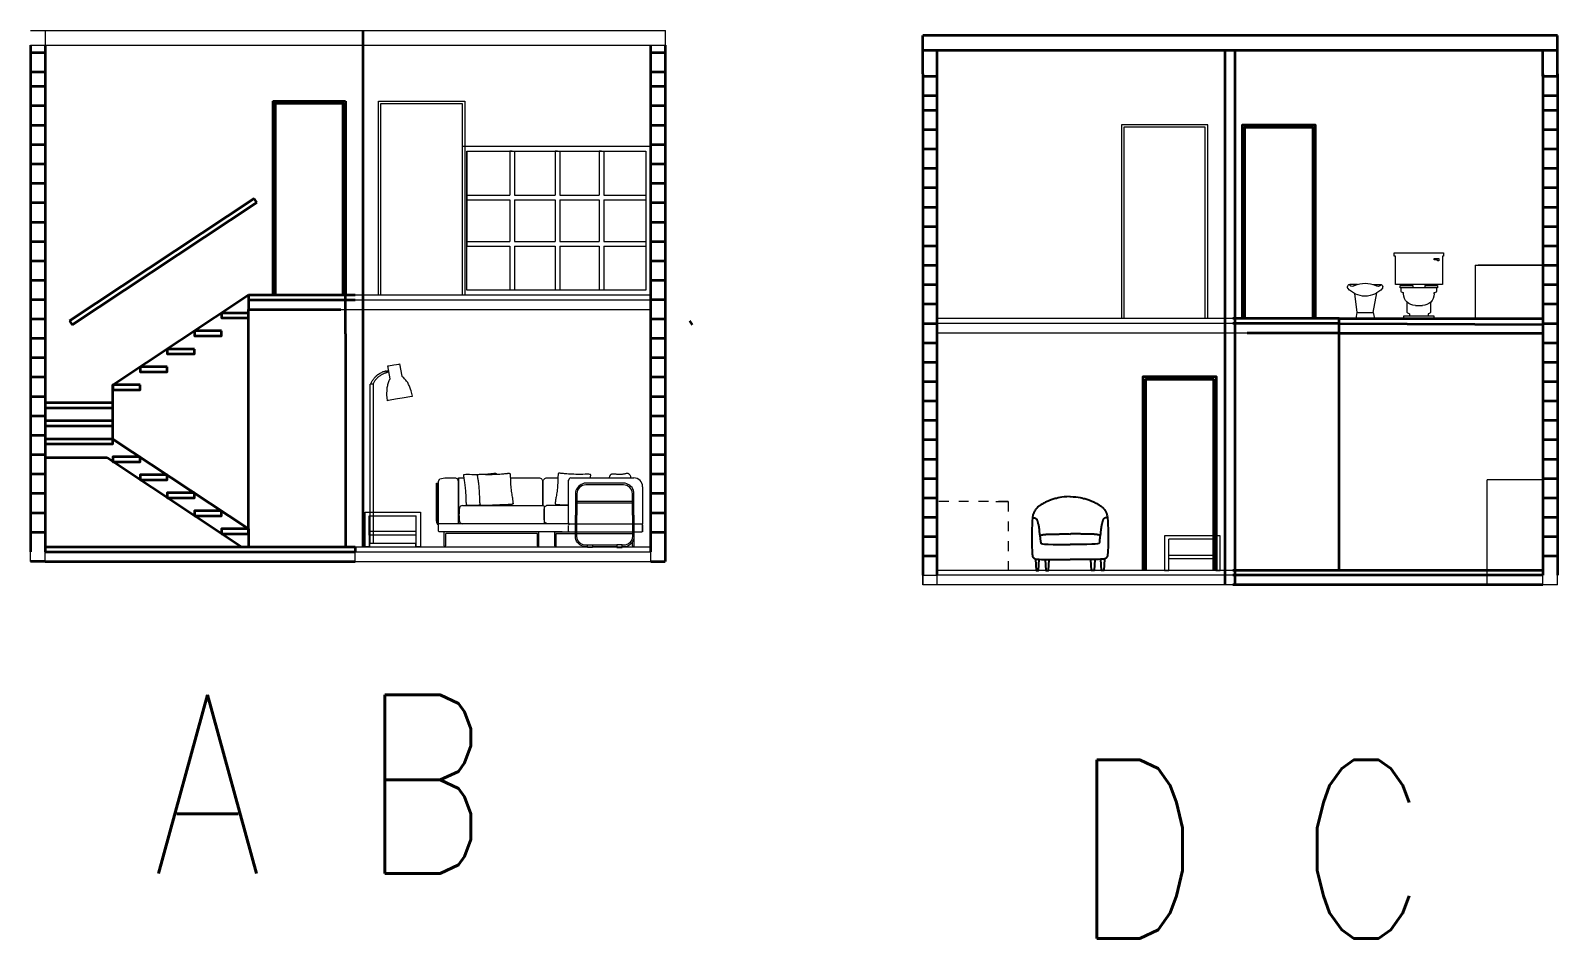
# Model space of a CAD drawing. Header units: inches. Extents: x 50.5 to 85.9, y 49.8 to 74.1.
# Drawn here: x 50.54 to 65.93, y 49.82 to 58.97 of the extents above; entities that cross this region are included whole.
import ezdxf

# ---------------------------------------------------------------- set-up
doc = ezdxf.new("R2010")
doc.units = ezdxf.units.IN
doc.header["$MEASUREMENT"] = 0
doc.linetypes.add('HIDDEN', pattern=[0.375, 0.25, -0.125])
doc.linetypes.add('TRATTEGGIATA', pattern=[19.05, 12.7, -6.35])
for name, color, linetype, lineweight in [('A-DETL-MBND', 3, 'Continuous', 18), ('A-ELEV-MBE1', 7, 'Continuous', 35), ('A-FURNITURE', 7, 'Continuous', 20), ('A-SECT-MCUT', 7, 'Continuous', 35), ('A-WALL-FULL', 7, 'Continuous', 35), ('A-WALL-FULL-INTR', 7, 'Continuous', 35), ('SEZIONI_medie_small_section', 2, 'Continuous', 25)]:
    doc.layers.add(name, color=color, linetype=linetype, lineweight=lineweight)
doc.styles.add('ARCH', font='txt')
doc.styles.add('E-ROMANS', font='romans.shx', dxfattribs={"width": 0.8})

# ---------------------------------------------------------------- blocks, each defined once
blk = doc.blocks.new('A$C503C4126')
at = {"color": 7}
for p, q in [((46.7, 144.7), (124.8, 144.7)), ((135.8, 133.7), (135.8, 88.5)), ((123.2, 115.4), (54.4, 115.4)), ((123.2, 113.5), (54.4, 113.5)), ((-110.2, 60.4), (-110.2, 77.9)), ((-108.3, 60.4), (-108.3, 76)), ((5.4, 76), (-108.3, 76)), ((5.4, 60.4), (5.4, 76)), ((7.3, 60.4), (7.3, 77.8)), ((24.6, 87.7), (7.8, 87.7)), ((26.8, 77.9), (52.5, 77.9)), ((26.8, 60.4), (26.8, 77.9)), ((28.7, 76), (52.5, 76)), ((28.7, 60.4), (28.7, 76)), ((54.4, 77.9), (123.2, 77.9)), ((54.4, 76), (123.2, 76)), ((134.8, 87.5), (125.1, 87.5)), ((125.1, 77.9), (134.8, 77.9)), ((135.8, 86.5), (135.8, 77.9)), ((135.8, 78.9), (135.8, 86.5))]:
    blk.add_line(p, q, dxfattribs=at)
for points in [[(-119.6, 91.1), (-119.6, 138), (-118.4, 138), (-118.4, 91.1)], [(-117.1, 140.8), (-115.7, 143.4), (-109.3, 144.7), (-96.2, 144.7), (-93.6, 143.5), (-92.4, 138.2)], [(-109.3, 144.7), (-96.2, 144.7)], [(-92.4, 87.7), (-92.4, 144.7), (-85.4, 144.7)], [(-92.4, 144.7), (-92.4, 109.3)], [(-85.7, 149), (-84.8, 149.1), (-83.2, 149.2), (-81.2, 149.2), (-78.7, 149.2), (-76, 149.1), (-73.1, 149.1), (-70.2, 149.1), (-67.4, 149.1), (-64.8, 149.2), (-62.4, 149.3), (-60.1, 149.4), (-58.1, 149.5), (-56.2, 149.6), (-54.6, 149.8), (-53.2, 149.9), (-51.9, 150), (-50.8, 150.1), (-49.9, 150.2), (-49.2, 150.3), (-48.5, 150.3), (-48, 150.4), (-47.6, 150.4), (-47.3, 150.4), (-47, 150.4), (-46.7, 150.4), (-46.5, 150.4), (-46.3, 150.4), (-46.1, 150.3), (-45.9, 150.3), (-45.8, 150.2), (-45.7, 150.1), (-45.6, 150), (-45.5, 149.8), (-45.4, 149.6), (-45.4, 149.4), (-45.3, 149.3)], [(-65, 110.9), (-65.8, 110.9), (-67.2, 110.8), (-68.6, 110.7), (-70, 110.7), (-71.3, 110.6), (-72.6, 110.5), (-73.8, 110.5), (-75, 110.5), (-76.1, 110.4), (-77.1, 110.4), (-78, 110.4), (-78.8, 110.4), (-79.5, 110.4), (-80.1, 110.4), (-80.6, 110.5), (-81, 110.5), (-81.3, 110.6), (-81.6, 110.7), (-81.8, 110.8), (-81.9, 110.9), (-82.1, 111), (-82.2, 111.2), (-82.3, 111.4), (-82.4, 111.5), (-82.5, 111.7), (-82.5, 111.9), (-82.6, 112.1), (-82.6, 112.3), (-82.7, 112.5), (-82.7, 112.7), (-82.7, 113), (-82.7, 113.3), (-82.7, 113.8), (-82.8, 114.4), (-82.8, 115.2), (-82.8, 116.2), (-82.9, 117.4), (-82.9, 118.8), (-83, 120.4), (-83, 122.1), (-83.1, 123.8), (-83.2, 125.7), (-83.4, 127.6), (-83.5, 129.4), (-83.7, 131.3), (-83.8, 133.1), (-84, 134.8), (-84.2, 136.5), (-84.4, 138.1), (-84.6, 139.6), (-84.8, 140.9), (-85, 142.2), (-85.2, 143.3), (-85.3, 144.3), (-85.5, 145.1), (-85.6, 146), (-85.7, 146.7), (-85.7, 147.5), (-85.7, 148.2), (-85.7, 149)], [(-68.7, 149), (-67.8, 149.1), (-66.3, 149.2), (-64.2, 149.2), (-61.8, 149.2), (-59, 149.1), (-56.2, 149.1), (-53.3, 149.1), (-50.5, 149.1), (-47.8, 149.2), (-45.4, 149.3), (-43.2, 149.4), (-41.1, 149.5), (-39.3, 149.6), (-37.6, 149.8), (-36.2, 149.9), (-34.9, 150), (-33.8, 150.1), (-32.9, 150.2), (-32.2, 150.3), (-31.6, 150.3), (-31.1, 150.4), (-30.6, 150.4), (-30.3, 150.4), (-30, 150.4), (-29.7, 150.4), (-29.5, 150.4), (-29.3, 150.4), (-29.1, 150.3), (-29, 150.3), (-28.8, 150.2), (-28.7, 150.1), (-28.6, 150), (-28.5, 149.8), (-28.4, 149.6), (-28.4, 149.4), (-28.3, 149), (-28.3, 148.5), (-28.2, 147.8), (-28.2, 147), (-28.2, 146), (-28.1, 144.7), (-28.1, 143.3), (-28, 141.6), (-28, 139.9), (-27.9, 138), (-27.8, 136.1), (-27.6, 134.1), (-27.5, 132.1), (-27.2, 130.2), (-27, 128.2), (-26.7, 126.4), (-26.4, 124.6), (-26.1, 122.9), (-25.9, 121.4), (-25.6, 120), (-25.4, 118.8), (-25.3, 117.7), (-25.1, 116.8), (-25, 116.1), (-25, 115.4), (-24.9, 114.9), (-24.9, 114.5), (-24.9, 114.1), (-24.9, 113.8), (-24.8, 113.5), (-24.8, 113.3), (-24.8, 113.1), (-24.8, 112.9), (-24.8, 112.7), (-24.9, 112.5), (-25, 112.4), (-25.2, 112.2), (-25.4, 112.1), (-25.7, 112), (-26, 111.9), (-26.5, 111.9), (-27.1, 111.8), (-27.8, 111.7), (-28.6, 111.7), (-29.6, 111.6), (-30.7, 111.6), (-32, 111.5), (-33.4, 111.5), (-34.9, 111.4), (-36.4, 111.4), (-38, 111.3), (-39.6, 111.3), (-41.2, 111.2), (-42.8, 111.1), (-44.3, 111.1), (-45.8, 111), (-47.3, 110.9), (-48.8, 110.9), (-50.2, 110.8), (-51.6, 110.7), (-53, 110.7), (-54.3, 110.6), (-55.6, 110.5), (-56.9, 110.5), (-58.1, 110.5), (-59.2, 110.4), (-60.2, 110.4), (-61.1, 110.4), (-61.9, 110.4), (-62.6, 110.4), (-63.1, 110.4), (-63.6, 110.5), (-64, 110.5), (-64.3, 110.6), (-64.6, 110.7), (-64.8, 110.8), (-65, 110.9), (-65.1, 111), (-65.2, 111.2), (-65.3, 111.4), (-65.4, 111.5), (-65.5, 111.7), (-65.6, 111.9), (-65.6, 112.1), (-65.7, 112.3), (-65.7, 112.5), (-65.7, 112.7), (-65.7, 113), (-65.7, 113.3), (-65.8, 113.8), (-65.8, 114.4), (-65.8, 115.2), (-65.8, 116.2), (-65.9, 117.4), (-65.9, 118.8), (-66, 120.4), (-66.1, 122.1), (-66.2, 123.8), (-66.3, 125.7), (-66.4, 127.6), (-66.5, 129.4), (-66.7, 131.3), (-66.9, 133.1), (-67, 134.8), (-67.2, 136.5), (-67.4, 138.1), (-67.6, 139.6), (-67.8, 140.9), (-68, 142.2), (-68.2, 143.3), (-68.4, 144.3), (-68.5, 145.1), (-68.6, 146), (-68.7, 146.7), (-68.7, 147.5), (-68.8, 148.2), (-68.7, 149)], [(71.4, 149), (70.5, 149.1), (69, 149.2), (66.9, 149.2), (64.5, 149.2), (61.8, 149.1), (58.9, 149.1), (56, 149.1), (53.2, 149.1), (50.5, 149.2), (48.1, 149.3), (45.9, 149.4), (43.8, 149.5), (42, 149.6), (40.4, 149.8), (38.9, 149.9), (37.6, 150), (36.6, 150.1), (35.7, 150.2), (34.9, 150.3), (34.3, 150.3), (33.8, 150.4), (33.4, 150.4), (33, 150.4), (32.7, 150.4), (32.5, 150.4), (32.2, 150.4), (32, 150.4), (31.8, 150.3), (31.7, 150.3), (31.5, 150.2), (31.4, 150.1), (31.3, 150), (31.2, 149.8), (31.2, 149.6), (31.1, 149.4), (31.1, 149), (31, 148.5), (31, 147.8), (30.9, 147), (30.9, 146), (30.9, 144.7), (30.8, 143.3), (30.8, 141.6), (30.7, 139.9), (30.6, 138), (30.5, 136.1), (30.4, 134.1), (30.2, 132.1), (30, 130.2), (29.7, 128.2), (29.4, 126.4), (29.1, 124.6), (28.9, 122.9), (28.6, 121.4), (28.4, 120), (28.1, 118.8), (28, 117.7), (27.9, 116.8), (27.8, 116.1), (27.7, 115.4), (27.7, 114.9), (27.6, 114.5), (27.6, 114.1), (27.6, 113.8), (27.6, 113.5), (27.5, 113.3), (27.5, 113.1), (27.5, 112.9), (27.6, 112.7), (27.6, 112.5), (27.7, 112.4), (27.9, 112.2), (28.1, 112.1), (28.4, 112), (28.8, 111.9), (29.2, 111.9), (29.8, 111.8), (30.5, 111.7), (31.3, 111.7), (32.3, 111.6), (33.4, 111.6), (34.7, 111.5), (36.1, 111.5), (37.6, 111.4), (39.1, 111.4), (40.7, 111.3), (42.3, 111.3), (43.7, 111.2)], [(43.7, 141.7), (43.7, 89.1)], [(71.2, 144.7), (71.2, 145.1), (71.3, 146), (71.4, 146.7), (71.5, 147.5), (71.5, 148.2), (71.4, 149)], [(94.5, 144.4), (94.7, 145.5), (95, 146.4), (95.2, 147.1), (95.5, 147.8), (95.8, 148.2), (96.1, 148.6), (96.4, 148.9), (96.7, 149.2), (97, 149.4), (97.2, 149.5), (97.5, 149.7), (97.9, 149.8), (98.3, 149.8), (98.7, 149.8), (99.3, 149.8), (99.9, 149.8), (100.7, 149.7), (101.6, 149.7), (102.6, 149.6), (103.6, 149.5), (104.7, 149.4), (105.8, 149.4), (106.9, 149.3), (107.9, 149.3), (109, 149.4), (110, 149.4), (110.9, 149.5), (111.8, 149.7), (112.6, 149.8), (113.4, 149.9), (114, 150.1), (114.7, 150.2), (115.2, 150.3), (115.7, 150.4), (116.1, 150.5), (116.5, 150.5), (116.9, 150.5), (117.3, 150.4), (117.7, 150.3), (118.2, 150.1), (118.6, 149.8), (119.1, 149.5), (119.6, 149.1), (120.1, 148.5), (120.5, 147.8), (120.8, 146.8), (121, 145.8), (121.1, 144.7)], [(43.7, 85.9), (43.7, 77.9)], [(52.5, 87.5), (45.4, 87.5)], [(123.2, 87.5), (54.4, 87.5)], [(103.9, 61.2), (73.7, 61.2)], [(103.9, 59.3), (73.7, 59.3)], [(123.2, 60.4), (123.2, 65.4)], [(125, 72.9), (125.1, 72.9), (125.1, 60.4)]]:
    blk.add_lwpolyline(points, dxfattribs=at)
for points in [[(36, 77.9), (-116.1, 77.9, -0.414214), (-117.1, 78.9), (-117.1, 140.8)], [(-28.1, 144.7), (7.2, 144.7, -0.414214), (12.2, 139.7), (12.2, 110.5)], [(12.2, 110.5), (12.2, 139.7, -0.414214), (17.2, 144.7), (30.9, 144.7)], [(125.1, 98.7), (125.1, 127, 0.318112), (114.1, 138), (63.5, 138, 0.280995), (52.5, 127), (52.5, 98.7)], [(123.2, 98.7), (123.2, 125.1, 0.414214), (112.2, 136.1), (65.4, 136.1, 0.414214), (54.4, 125.1), (54.4, 98.7)], [(-87.5, 110.5), (11.9, 110.5, -0.414214), (13.9, 108.5), (13.9, 89.7, -0.414214), (11.9, 87.7), (-117.1, 87.7)], [(44.7, 87.7), (18.9, 87.7, -0.414214), (13.9, 92.7), (13.9, 106.1, -0.414214), (18.9, 111.1), (43.7, 111.1)], [(67.3, 59.3), (63.5, 59.3, -0.280995), (52.5, 70.3), (52.5, 98.7)], [(67.3, 61.2), (65.4, 61.2, -0.414214), (54.4, 72.2), (54.4, 98.7)], [(123.2, 98.7), (123.2, 72.2, -0.414214), (112.2, 61.2), (110.4, 61.2)], [(125.1, 98.7), (125.1, 70.3, -0.318112), (114.1, 59.3), (110.4, 59.3)], [(135.8, 88.5), (135.8, 88.5, -0.414214), (134.8, 87.5)]]:
    blk.add_lwpolyline(points, format="xyb", dxfattribs=at)
for points in [[(67.3, 61.8), (73.7, 61.8), (73.7, 58.6), (67.3, 58.6)], [(110.4, 61.8), (103.9, 61.8), (103.9, 58.6), (110.4, 58.6)]]:
    blk.add_lwpolyline(points, close=True, dxfattribs=at)
for centre, radius, start, end in [((47.8, 140.6), 4.2, 104.7277, 165.2791), ((124.8, 133.7), 11, 0, 90), ((-33.7, 98.9), 58.1, 171.4656, 188.2136), ((-86.8, 105.9), 4.69, 98.5525, 159.1503), ((-115.2, 90.6), 4.43, 173.5523, 243.6682), ((-115.2, 90.7), 3.28, 171.681, 232.6068), ((-86.7, 92.5), 4.87, 202.462, 260.8468), ((45.6, 89.3), 1.84, 186.9522, 266.1496), ((45.5, 85.8), 1.73, 91.0011, 175.8972), ((45.9, 80.1), 2.35, 202.3068, 250.6227), ((134.8, 86.5), 1, 0, 90), ((134.8, 78.9), 1, 270, 360), ((-109.3, 60.6), 0.962, 188.5141, 351.4859), ((6.3, 60.6), 0.962, 188.5141, 351.4859), ((27.8, 60.6), 0.962, 188.5141, 351.4859), ((124.2, 60.6), 0.962, 188.5141, 351.4859)]:
    blk.add_arc(centre, radius, start, end, dxfattribs=at)
blk = doc.blocks.new('15FBDT01')
for p, q in [((-7.5, 13.184527), (-7.5, 13.5)), ((-3.245911, 14.5), (-6.5, 14.5)), ((3.245911, 14.5), (6.5, 14.5)), ((7.5, 13.184527), (7.5, 13.5)), ((-3.5, 2.5), (-5.025248, 10.888865)), ((4.512839, 10.602714), (3.5, 2.5)), ((-3.5, 2.5), (-4, 0)), ((-3.5, 2.5), (-3.5, 2.5)), ((3.5, 2.5), (-3.5, 2.5)), ((3.5, 2.5), (4, 0))]:
    blk.add_line(p, q)
for centre, radius, start, end in [((-6.5, 13.5), 1, 90, 180), ((-7, 13.184527), 0.5, 180, 221.075349), ((-5.5, 15.388684), 1.711269, 234.242095, 305.757905), ((0, 4.214059), 10.785941, 65.133048, 114.866952), ((5.5, 15.388684), 1.711269, 234.242095, 305.757905), ((6.5, 13.5), 1, 0, 90), ((7, 13.184527), 0.5, 318.924651, 0), ((0, 19.285714), 9.785714, 221.075349, 318.924651)]:
    blk.add_arc(centre, radius, start, end)
at = {"style": 'ARCH', "flags": 3}
blk.add_attdef('ITEM', (-7.5, -11), '', height=6, dxfattribs=at)
blk = doc.blocks.new('15FTOI06')
for p, q in [((10.5, 28), (-10.5, 28)), ((-10.5, 28), (-10.5, 26.5)), ((-10.5, 26.5), (-10, 26.5)), ((-10, 26.5), (-10, 14.5)), ((10, 14.5), (10, 26.5)), ((10, 26.5), (10.5, 26.5)), ((10.5, 26.5), (10.5, 28)), ((-8.5, 25.5), (-8.5, 24.5)), ((-6.5, 25.5), (-8.5, 25.5)), ((-8.5, 24.5), (-8, 24.5)), ((-8, 24.5), (-8, 25)), ((-8, 25), (-6.5, 25)), ((-6.5, 25), (-6.5, 25.5)), ((-10, 14.5), (10, 14.5)), ((-8, 14), (-8, 13)), ((-2.5, 14), (-8, 14)), ((-8, 13), (8, 13)), ((-7.5, 13), (-7.5, 11.5)), ((-2.5, 14), (-2.5, 13)), ((8, 14), (2.5, 14)), ((2.5, 14), (2.5, 13)), ((7.5, 11.5), (7.5, 13)), ((8, 13), (8, 14)), ((-6.5, 11), (-7, 11)), ((-6.5, 10.5), (-6.5, 11)), ((-5, 6.93), (-5, 3)), ((5, 3), (5, 6.93)), ((6.5, 10.5), (6.5, 11)), ((7, 11), (6.5, 11)), ((-6.5, 0), (-6.5, 1)), ((-6.5, 1), (6.5, 1)), ((-4, 2), (-4, 1)), ((1.5, 5.5), (-1.5, 5.5)), ((4, 2), (4, 1)), ((6.5, 1), (6.5, 0))]:
    blk.add_line(p, q)
for centre, radius, start, end in [((-7, 11.5), 0.5, 180, 270), ((-1.5, 10.5), 5, 180, 270), ((1.5, 10.5), 5, 270, 0), ((7, 11.5), 0.5, 270, 0), ((-4, 3), 1, 180, 270), ((4, 3), 1, 270, 0)]:
    blk.add_arc(centre, radius, start, end)
at = {"style": 'ARCH', "flags": 3}
blk.add_attdef('ITEM', (-10.5, -9), '', height=6, dxfattribs=at)
blk = doc.blocks.new('A$C2D0B664C')
at = {"color": 7}
for points in [[(11.5, 69.9), (8.7, 69.6), (6.3, 69.4), (4.3, 69.1), (2.6, 68.8), (1.1, 68.5), (-0.2, 68.2), (-1.3, 68), (-2.3, 67.7), (-3.2, 67.4), (-4, 67.2), (-4.8, 66.9), (-5.5, 66.6), (-6.2, 66.4), (-6.8, 66.1), (-7.5, 65.8), (-8.2, 65.5), (-8.9, 65.1), (-9.6, 64.8), (-10.3, 64.4), (-11.1, 64.1), (-11.8, 63.7), (-12.5, 63.3), (-13.2, 62.9), (-13.8, 62.5), (-14.4, 62.1), (-14.9, 61.8), (-15.4, 61.4), (-15.9, 61), (-16.4, 60.6), (-16.8, 60.2), (-17.2, 59.8), (-17.5, 59.4), (-17.9, 59), (-18.2, 58.5), (-18.5, 58), (-18.8, 57.6), (-19.1, 57.1), (-19.3, 56.6), (-19.6, 56.1), (-19.8, 55.6), (-20, 55.1), (-20.2, 54.6), (-20.4, 53.9), (-20.6, 53.1), (-20.8, 52.1), (-20.9, 50.9), (-21.1, 49.3), (-21.2, 47.4), (-21.2, 45.1), (-21.3, 42.4), (-21.3, 39.6), (-21.4, 36.6), (-21.4, 33.7), (-21.4, 30.8), (-21.3, 28.2), (-21.3, 25.8), (-21.2, 23.9), (-21.2, 22.4), (-21.1, 21.1), (-21, 20.1), (-20.9, 19.4), (-20.8, 18.9), (-20.7, 18.4), (-20.5, 18.1), (-20.4, 17.8), (-20.2, 17.5), (-20, 17.3), (-19.8, 17), (-19.6, 16.9), (-19.4, 16.7), (-19.2, 16.5), (-18.9, 16.4), (-18.7, 16.3), (-18.4, 16.2), (-18, 16.1), (-17.3, 16), (-16.3, 15.9), (-15, 15.9), (-13.2, 15.8), (-10.8, 15.8), (-7.9, 15.7), (-4.6, 15.7), (-1.1, 15.7), (2.3, 15.7), (5.5, 15.7), (8.2, 15.7), (10.2, 15.6), (11.3, 15.6)], [(11.2, 69.9), (14, 69.6), (16.3, 69.4), (18.4, 69.1), (20.1, 68.8), (21.6, 68.5), (22.9, 68.2), (24, 68), (25, 67.7), (25.9, 67.4), (26.7, 67.2), (27.5, 66.9), (28.2, 66.6), (28.9, 66.4), (29.5, 66.1), (30.2, 65.8), (30.9, 65.5), (31.6, 65.1), (32.3, 64.8), (33, 64.4), (33.8, 64.1), (34.5, 63.7), (35.2, 63.3), (35.8, 62.9), (36.5, 62.5), (37.1, 62.1), (37.6, 61.8), (38.1, 61.4), (38.6, 61), (39.1, 60.6), (39.5, 60.2), (39.9, 59.8), (40.2, 59.4), (40.6, 59), (40.9, 58.5), (41.2, 58), (41.5, 57.6), (41.8, 57.1), (42, 56.6), (42.3, 56.1), (42.5, 55.6), (42.7, 55.1), (42.9, 54.6), (43.1, 53.9), (43.3, 53.1), (43.5, 52.1), (43.6, 50.9), (43.7, 49.3), (43.8, 47.4), (43.9, 45.1), (44, 42.4), (44, 39.6), (44, 36.6), (44.1, 33.7), (44, 30.8), (44, 28.2), (44, 25.8), (43.9, 23.9), (43.9, 22.4), (43.8, 21.1), (43.7, 20.1), (43.6, 19.4), (43.5, 18.9), (43.4, 18.4), (43.2, 18.1), (43.1, 17.8), (42.9, 17.5), (42.7, 17.3), (42.5, 17), (42.3, 16.9), (42.1, 16.7), (41.8, 16.5), (41.6, 16.4), (41.4, 16.3), (41.1, 16.2), (40.7, 16.1), (40, 16), (39, 15.9), (37.7, 15.9), (35.8, 15.8), (33.5, 15.8), (30.6, 15.7), (27.3, 15.7), (23.8, 15.7), (20.4, 15.7), (17.2, 15.7), (14.5, 15.7), (12.5, 15.6), (11.3, 15.6)], [(-20.8, 51.6), (-20.4, 51.7), (-20, 51.7), (-19.6, 51.6), (-19.2, 51.6), (-18.9, 51.4), (-18.6, 51.3), (-18.3, 51.2), (-18.1, 51), (-17.9, 50.8), (-17.7, 50.7), (-17.5, 50.5), (-17.4, 50.4), (-17.2, 50.2), (-17.1, 50), (-17, 49.7), (-16.9, 49.5), (-16.8, 49.2), (-16.7, 48.9), (-16.6, 48.5), (-16.5, 48.2), (-16.4, 47.8), (-16.3, 47.4), (-16.2, 46.9), (-16.1, 46.5), (-16, 46), (-15.8, 45.5), (-15.7, 45), (-15.6, 44.5), (-15.5, 44), (-15.4, 43.5), (-15.4, 43), (-15.3, 42.5), (-15.2, 42.1), (-15.2, 41.6), (-15.1, 41.2), (-15.1, 40.8), (-15.1, 40.4), (-15, 40.1), (-15, 39.7), (-15, 39.3), (-15, 39), (-14.9, 38.7), (-14.9, 38.3), (-14.9, 38), (-14.8, 37.7), (-14.8, 37.3), (-14.7, 37), (-14.7, 36.7), (-14.6, 36.3), (-14.5, 36), (-14.5, 35.6), (-14.4, 35.3), (-14.4, 34.9), (-14.3, 34.5), (-14.2, 34), (-14.2, 33.6), (-14.1, 33.1), (-14.1, 32.6), (-14, 32.2), (-14, 31.7), (-14, 31.2), (-13.9, 30.8), (-13.9, 30.4), (-13.8, 30), (-13.7, 29.7), (-13.3, 29.4), (-12.3, 29.2), (-10.4, 29), (-7.4, 28.8), (-3, 28.7), (3.2, 28.7), (11.3, 28.7)], [(43.5, 51.6), (43.1, 51.7), (42.7, 51.7), (42.3, 51.6), (41.9, 51.6), (41.6, 51.4), (41.3, 51.3), (41, 51.2), (40.8, 51), (40.5, 50.8), (40.4, 50.7), (40.2, 50.5), (40, 50.4), (39.9, 50.2), (39.8, 50), (39.7, 49.7), (39.6, 49.5), (39.5, 49.2), (39.4, 48.9), (39.3, 48.5), (39.2, 48.2), (39.1, 47.8), (39, 47.4), (38.9, 46.9), (38.8, 46.5), (38.6, 46), (38.5, 45.5), (38.4, 45), (38.3, 44.5), (38.2, 44), (38.1, 43.5), (38.1, 43), (38, 42.5), (37.9, 42.1), (37.9, 41.6), (37.8, 41.2), (37.8, 40.8), (37.8, 40.4), (37.7, 40.1), (37.7, 39.7), (37.7, 39.3), (37.7, 39), (37.6, 38.7), (37.6, 38.3), (37.5, 38), (37.5, 37.7), (37.5, 37.3), (37.4, 37), (37.3, 36.7), (37.3, 36.3), (37.2, 36), (37.2, 35.6), (37.1, 35.3), (37, 34.9), (37, 34.5), (36.9, 34), (36.9, 33.6), (36.8, 33.1), (36.8, 32.6), (36.7, 32.2), (36.7, 31.7), (36.7, 31.2), (36.6, 30.8), (36.5, 30.4), (36.5, 30), (36.4, 29.7), (36, 29.4), (35, 29.2), (33.1, 29), (30.1, 28.8), (25.7, 28.7), (19.5, 28.7), (11.3, 28.7)], [(-14.6, 36.2), (-14.3, 36.4), (-13.9, 36.6), (-13.5, 36.7), (-13.1, 36.8), (-12.6, 36.9), (-12.2, 37), (-11.7, 37.1), (-11.3, 37.1), (-11, 37.2), (-10.6, 37.2), (-10.3, 37.3), (-9.9, 37.3), (-9.6, 37.3), (-9.2, 37.4), (-8.9, 37.4), (-8.5, 37.4), (-8.1, 37.4), (-7.6, 37.4), (-7.1, 37.5), (-6.5, 37.5), (-5.9, 37.5), (-5.3, 37.5), (-4.7, 37.5), (-4, 37.5), (-3.3, 37.5), (-2.5, 37.5), (-1.8, 37.5), (-1, 37.5), (-0.1, 37.5), (0.8, 37.5), (1.7, 37.5), (2.7, 37.6), (3.7, 37.6), (4.7, 37.6), (5.8, 37.6), (6.9, 37.6), (8, 37.6), (9.1, 37.6), (10.2, 37.6), (11.3, 37.5)], [(37.3, 36.2), (36.9, 36.4), (36.6, 36.6), (36.2, 36.7), (35.7, 36.8), (35.3, 36.9), (34.9, 37), (34.4, 37.1), (34, 37.1), (33.6, 37.2), (33.3, 37.2), (33, 37.3), (32.6, 37.3), (32.3, 37.3), (31.9, 37.4), (31.6, 37.4), (31.2, 37.4), (30.7, 37.4), (30.3, 37.4), (29.8, 37.5), (29.2, 37.5), (28.6, 37.5), (28, 37.5), (27.4, 37.5), (26.7, 37.5), (26, 37.5), (25.2, 37.5), (24.5, 37.5), (23.6, 37.5), (22.8, 37.5), (21.9, 37.5), (21, 37.5), (20, 37.6), (19, 37.6), (18, 37.6), (16.9, 37.6), (15.8, 37.6), (14.7, 37.6), (13.6, 37.6), (12.5, 37.6), (11.3, 37.5)], [(-18.2, 16.1), (-17.8, 6.3), (-15.7, 6.3), (-15.1, 15.9)], [(-10.1, 15.7), (-9.3, 6.3), (-7.1, 6.3), (-6.5, 15.7)], [(32.7, 15.7), (32, 6.3), (29.8, 6.3), (29.2, 15.7)], [(40.9, 16.1), (40.5, 6.3), (38.4, 6.3), (37.8, 15.9)]]:
    blk.add_lwpolyline(points, dxfattribs=at)

msp = doc.modelspace()

# ---------------------------------------------------------------- linework, layer by layer
at = {"layer": 'A-DETL-MBND', "color": 7}
for p, q in [((50.541, 58.974), (56.941, 58.974)), ((50.689, 58.974), (50.689, 58.828)), ((50.542, 58.828), (56.941, 58.828)), ((65.934, 53.386), (65.934, 58.539)), ((53.814, 56.309), (56.794, 56.309)), ((53.814, 56.26), (56.884, 56.26)), ((53.668, 56.162), (56.794, 56.162)), ((62.661, 56.072), (59.682, 56.072)), ((62.661, 56.023), (59.591, 56.023)), ((62.807, 55.925), (59.682, 55.925)), ((50.689, 53.623), (50.689, 53.769)), ((53.814, 53.769), (56.794, 53.769)), ((50.542, 53.623), (50.542, 53.72)), ((53.814, 53.72), (56.794, 53.72)), ((53.814, 53.623), (53.814, 53.72)), ((53.814, 53.623), (56.794, 53.623)), ((56.794, 53.623), (56.794, 53.72)), ((62.661, 53.532), (59.682, 53.532)), ((59.682, 53.386), (59.682, 53.483)), ((62.661, 53.483), (59.682, 53.483)), ((65.787, 53.386), (65.787, 53.532)), ((65.933, 53.386), (65.933, 53.483)), ((65.933, 53.386), (59.535, 53.386)), ((62.661, 53.386), (59.682, 53.386))]:
    msp.add_line(p, q, dxfattribs=at)
for points in [[(54.048, 56.309), (54.048, 58.262), (54.918, 58.262), (54.918, 56.309)], [(54.072, 56.309), (54.072, 58.238), (54.894, 58.238), (54.894, 56.309)], [(62.409, 56.072), (62.409, 58.025), (61.538, 58.025), (61.538, 56.072)], [(62.384, 56.072), (62.384, 58.001), (61.563, 58.001), (61.563, 56.072)]]:
    msp.add_lwpolyline(points, dxfattribs=at)
at = {"layer": 'A-ELEV-MBE1'}
for p, q in [((52.984, 58.262), (53.717, 58.262)), ((51.372, 54.857), (50.689, 54.857)), ((52.74, 53.951), (51.372, 54.857)), ((51.314, 54.666), (50.689, 54.666)), ((52.666, 53.769), (51.314, 54.666))]:
    msp.add_line(p, q, dxfattribs=at)
for points in [[(53.692, 56.309), (53.692, 58.238), (53.008, 58.238), (53.008, 56.309)], [(62.759, 56.072), (62.759, 58.025), (63.491, 58.025), (63.491, 56.072)], [(62.783, 56.072), (62.783, 58.001), (63.467, 58.001), (63.467, 56.072)], [(52.794, 57.282), (50.933, 56.048)], [(52.821, 57.242), (52.794, 57.282)], [(52.821, 57.242), (50.96, 56.007)], [(51.372, 54.857), (51.372, 55.402), (52.74, 56.309), (52.74, 56.309)], [(50.933, 56.048), (50.96, 56.007)], [(52.74, 53.951), (52.74, 56.162)], [(57.184, 56.048), (57.211, 56.007)], [(61.759, 53.532), (61.759, 55.486), (62.492, 55.486), (62.492, 53.532)], [(61.784, 53.532), (61.784, 55.461), (62.467, 55.461), (62.467, 53.532)], [(52.74, 53.951), (52.74, 53.769)]]:
    msp.add_lwpolyline(points, dxfattribs=at)
for points in [[(52.74, 56.127), (52.466, 56.127), (52.466, 56.078), (52.74, 56.078)], [(52.466, 55.946), (52.193, 55.946), (52.193, 55.897), (52.466, 55.897)], [(52.193, 55.764), (51.919, 55.764), (51.919, 55.716), (52.193, 55.716)], [(51.919, 55.583), (51.646, 55.583), (51.646, 55.534), (51.919, 55.534)], [(51.646, 55.402), (51.372, 55.402), (51.372, 55.353), (51.646, 55.353)], [(51.372, 55.22), (50.689, 55.22), (50.689, 55.171), (51.372, 55.171)], [(51.372, 55.039), (50.689, 55.039), (50.689, 54.99), (51.372, 54.99)], [(51.372, 54.857), (50.689, 54.857), (50.689, 54.809), (51.372, 54.809)], [(51.646, 54.676), (51.372, 54.676), (51.372, 54.627), (51.646, 54.627)], [(51.919, 54.495), (51.646, 54.495), (51.646, 54.446), (51.919, 54.446)], [(52.193, 54.313), (51.919, 54.313), (51.919, 54.264), (52.193, 54.264)], [(52.466, 54.132), (52.193, 54.132), (52.193, 54.083), (52.466, 54.083)], [(52.74, 53.951), (52.466, 53.951), (52.466, 53.902), (52.74, 53.902)]]:
    msp.add_lwpolyline(points, close=True, dxfattribs=at)
at = {"layer": 'A-FURNITURE'}
for p, q in [((56.941, 58.828), (56.941, 58.974)), ((65.103, 56.609), (65.787, 56.609)), ((65.103, 56.609), (65.103, 56.072)), ((65.787, 56.609), (65.134, 56.609)), ((60.272, 54.227), (60.398, 54.227)), ((53.956, 53.888), (53.956, 54.083)), ((54.429, 53.888), (54.429, 54.083)), ((62.017, 53.651), (62.017, 53.846)), ((62.49, 53.651), (62.49, 53.846)), ((59.535, 53.483), (59.535, 53.386)), ((59.535, 53.386), (59.535, 53.483)), ((59.535, 53.483), (59.682, 53.483))]:
    msp.add_line(p, q, dxfattribs=at)
at = {"layer": 'A-FURNITURE', "color": 0}
for p, q in [((54.892, 57.81), (54.892, 56.31)), ((54.892, 57.81), (56.792, 57.81)), ((54.94, 56.359), (54.94, 57.76)), ((54.94, 57.76), (54.94, 57.293)), ((54.94, 57.76), (55.169, 57.76)), ((54.941, 57.76), (56.743, 57.76)), ((54.941, 57.76), (55.397, 57.76)), ((55.169, 57.76), (55.405, 57.76)), ((55.397, 57.76), (55.373, 57.76)), ((55.373, 57.76), (55.373, 57.479)), ((55.397, 57.76), (55.853, 57.76)), ((55.397, 57.76), (55.42, 57.76)), ((55.42, 57.76), (55.42, 57.502)), ((55.853, 57.76), (55.829, 57.76)), ((55.829, 57.76), (55.829, 57.469)), ((55.842, 57.76), (56.298, 57.76)), ((55.853, 57.76), (55.876, 57.76)), ((55.876, 57.76), (55.876, 57.475)), ((56.298, 57.76), (56.274, 57.76)), ((56.274, 57.76), (56.274, 57.467)), ((56.298, 57.76), (56.322, 57.76)), ((56.322, 57.76), (56.322, 57.534)), ((56.743, 57.76), (56.743, 56.359)), ((56.792, 57.81), (56.792, 56.31)), ((55.373, 57.479), (55.373, 57.316)), ((55.42, 57.502), (55.42, 57.316)), ((55.829, 57.469), (55.829, 57.316)), ((55.876, 57.475), (55.876, 57.316)), ((56.274, 57.467), (56.274, 57.316)), ((56.322, 57.534), (56.322, 57.316)), ((54.94, 57.293), (54.94, 57.316)), ((54.94, 57.316), (55.098, 57.316)), ((54.94, 57.293), (54.94, 56.826)), ((54.94, 57.293), (54.94, 57.269)), ((54.94, 57.269), (55.065, 57.269)), ((55.065, 57.269), (55.373, 57.269)), ((55.098, 57.316), (55.373, 57.316)), ((55.373, 57.269), (55.373, 56.849)), ((55.42, 57.316), (55.829, 57.316)), ((55.42, 57.269), (55.829, 57.269)), ((55.42, 57.269), (55.42, 56.849)), ((55.829, 57.269), (55.829, 56.849)), ((55.876, 57.316), (56.274, 57.316)), ((55.876, 57.269), (56.274, 57.269)), ((55.876, 57.269), (55.876, 56.849)), ((56.274, 57.269), (56.274, 56.849)), ((56.322, 57.316), (56.743, 57.316)), ((56.322, 57.269), (56.743, 57.269)), ((56.322, 57.269), (56.322, 56.849)), ((54.94, 56.826), (54.94, 56.849)), ((54.94, 56.849), (55.179, 56.849)), ((54.94, 56.826), (54.94, 56.802)), ((54.94, 56.802), (55.373, 56.802)), ((55.179, 56.849), (55.373, 56.849)), ((55.373, 56.802), (55.373, 56.359)), ((55.42, 56.849), (55.829, 56.849)), ((55.42, 56.802), (55.829, 56.802)), ((55.42, 56.802), (55.42, 56.359)), ((55.829, 56.802), (55.829, 56.359)), ((55.876, 56.849), (56.274, 56.849)), ((55.876, 56.802), (56.274, 56.802)), ((55.876, 56.802), (55.876, 56.359)), ((56.274, 56.802), (56.274, 56.359)), ((56.322, 56.849), (56.743, 56.849)), ((56.322, 56.802), (56.743, 56.802)), ((56.322, 56.802), (56.322, 56.359)), ((56.743, 56.359), (54.94, 56.359)), ((54.892, 56.31), (56.792, 56.31))]:
    msp.add_line(p, q, dxfattribs=at)
at = {"layer": 'A-FURNITURE', "color": 7}
for p, q in [((54.142, 55.594), (54.15, 55.595)), ((54.165, 55.463), (54.142, 55.594)), ((54.15, 55.595), (54.202, 55.604)), ((54.202, 55.604), (54.232, 55.609)), ((54.232, 55.609), (54.254, 55.613)), ((54.254, 55.613), (54.262, 55.615)), ((54.262, 55.615), (54.284, 55.489)), ((54.124, 55.544), (54.124, 55.545)), ((54.124, 55.543), (54.124, 55.544)), ((54.128, 55.529), (54.124, 55.543)), ((54.129, 55.525), (54.128, 55.529)), ((54.129, 55.524), (54.129, 55.525)), ((54.129, 55.523), (54.129, 55.524)), ((53.966, 53.804), (53.966, 55.411)), ((53.968, 55.411), (53.966, 55.411)), ((53.97, 55.411), (53.968, 55.411)), ((53.977, 55.411), (53.97, 55.411)), ((53.981, 55.411), (53.977, 55.411)), ((53.988, 55.411), (53.981, 55.411)), ((53.991, 55.411), (53.988, 55.411)), ((53.993, 55.411), (53.991, 55.411)), ((53.995, 55.411), (53.993, 55.411)), ((53.995, 55.411), (53.995, 53.804)), ((53.995, 55.411), (53.995, 55.411)), ((54.242, 55.262), (54.145, 55.244)), ((54.287, 55.269), (54.242, 55.262)), ((54.384, 55.287), (54.287, 55.269)), ((54.392, 55.288), (54.384, 55.287)), ((54.145, 55.244), (54.137, 55.243)), ((53.96, 53.77), (53.96, 53.804)), ((53.991, 53.804), (53.96, 53.804)), ((53.96, 53.77), (53.991, 53.77)), ((54.028, 53.804), (53.991, 53.804)), ((53.991, 53.77), (54.028, 53.77)), ((54.131, 53.804), (54.028, 53.804)), ((54.028, 53.77), (54.131, 53.77)), ((54.251, 53.804), (54.131, 53.804)), ((54.131, 53.77), (54.251, 53.77)), ((54.307, 53.804), (54.251, 53.804)), ((54.251, 53.77), (54.307, 53.77)), ((54.355, 53.804), (54.307, 53.804)), ((54.307, 53.77), (54.355, 53.77)), ((54.392, 53.804), (54.355, 53.804)), ((54.355, 53.77), (54.392, 53.77)), ((54.415, 53.804), (54.392, 53.804)), ((54.392, 53.77), (54.415, 53.77)), ((54.423, 53.804), (54.415, 53.804)), ((54.415, 53.77), (54.423, 53.77)), ((54.423, 53.804), (54.423, 53.77))]:
    msp.add_line(p, q, dxfattribs=at)
at = {"layer": 'A-FURNITURE', "linetype": 'TRATTEGGIATA', "ltscale": 0.2}
for p in [(65.224, 53.386), (65.775, 54.445)]:
    msp.add_line(p, (65.224, 54.445), dxfattribs=at)
at = {"layer": 'A-FURNITURE', "linetype": 'HIDDEN', "ltscale": 0.3}
for q in [(59.682, 54.227), (60.398, 53.532)]:
    msp.add_line((60.398, 54.227), q, dxfattribs=at)
at = {"layer": 'A-FURNITURE', "color": 7}
for points in [[(53.971, 55.411), (53.974, 55.419), (53.978, 55.427), (53.982, 55.435), (53.986, 55.443), (53.991, 55.45), (53.995, 55.457), (54.001, 55.464), (54.006, 55.471), (54.012, 55.478), (54.017, 55.484), (54.024, 55.49), (54.03, 55.496), (54.037, 55.502), (54.043, 55.507), (54.05, 55.512), (54.058, 55.517), (54.065, 55.521), (54.073, 55.525), (54.081, 55.529), (54.088, 55.533), (54.097, 55.536), (54.105, 55.539), (54.113, 55.542), (54.121, 55.544), (54.124, 55.545)], [(54.129, 55.523), (54.121, 55.522), (54.114, 55.519), (54.107, 55.517), (54.099, 55.514), (54.092, 55.511), (54.085, 55.507), (54.078, 55.504), (54.071, 55.5), (54.065, 55.495), (54.058, 55.491), (54.052, 55.486), (54.046, 55.481), (54.04, 55.476), (54.035, 55.471), (54.029, 55.465), (54.024, 55.459), (54.019, 55.453), (54.015, 55.447), (54.01, 55.44), (54.006, 55.434), (54.002, 55.427), (53.999, 55.42), (53.995, 55.413), (53.995, 55.411)], [(54.15, 55.545), (54.149, 55.545), (54.148, 55.545), (54.147, 55.544), (54.146, 55.544), (54.145, 55.544), (54.144, 55.543), (54.144, 55.543), (54.143, 55.543), (54.142, 55.543), (54.141, 55.542), (54.14, 55.542), (54.139, 55.542), (54.138, 55.541), (54.137, 55.541), (54.136, 55.541), (54.136, 55.541), (54.135, 55.541), (54.134, 55.54), (54.133, 55.54), (54.133, 55.54), (54.132, 55.54), (54.131, 55.539), (54.131, 55.539), (54.13, 55.539), (54.13, 55.539), (54.129, 55.539), (54.129, 55.539), (54.129, 55.539), (54.128, 55.538), (54.128, 55.538), (54.128, 55.538), (54.127, 55.538), (54.127, 55.538), (54.127, 55.538), (54.127, 55.538), (54.127, 55.538), (54.127, 55.538), (54.126, 55.538)], [(54.126, 55.538), (54.127, 55.538), (54.127, 55.538), (54.127, 55.538), (54.127, 55.538), (54.127, 55.538), (54.127, 55.538), (54.128, 55.538), (54.128, 55.538), (54.128, 55.539), (54.129, 55.539), (54.129, 55.539), (54.13, 55.539), (54.13, 55.539), (54.131, 55.539), (54.131, 55.539), (54.132, 55.54), (54.132, 55.54), (54.133, 55.54), (54.134, 55.54), (54.134, 55.54), (54.135, 55.541), (54.136, 55.541), (54.137, 55.541), (54.138, 55.541), (54.138, 55.542), (54.139, 55.542), (54.14, 55.542), (54.141, 55.542), (54.142, 55.543), (54.143, 55.543), (54.144, 55.543), (54.145, 55.544), (54.146, 55.544), (54.147, 55.544), (54.148, 55.544), (54.149, 55.545), (54.15, 55.545), (54.15, 55.545)], [(54.152, 55.536), (54.152, 55.536), (54.151, 55.535), (54.15, 55.535), (54.149, 55.535), (54.148, 55.534), (54.147, 55.534), (54.146, 55.534), (54.145, 55.534), (54.144, 55.533), (54.143, 55.533), (54.142, 55.533), (54.141, 55.532), (54.14, 55.532), (54.139, 55.532), (54.139, 55.532), (54.138, 55.531), (54.137, 55.531), (54.136, 55.531), (54.136, 55.531), (54.135, 55.531), (54.134, 55.53), (54.134, 55.53), (54.133, 55.53), (54.133, 55.53), (54.132, 55.53), (54.132, 55.53), (54.131, 55.53), (54.131, 55.529), (54.131, 55.529), (54.13, 55.529), (54.13, 55.529), (54.13, 55.529), (54.13, 55.529), (54.13, 55.529), (54.13, 55.529), (54.129, 55.529), (54.128, 55.528)], [(54.128, 55.528), (54.129, 55.529), (54.13, 55.529), (54.13, 55.529), (54.13, 55.529), (54.13, 55.529), (54.13, 55.529), (54.13, 55.529), (54.131, 55.529), (54.131, 55.529), (54.131, 55.53), (54.132, 55.53), (54.132, 55.53), (54.133, 55.53), (54.133, 55.53), (54.134, 55.53), (54.135, 55.53), (54.135, 55.531), (54.136, 55.531), (54.137, 55.531), (54.137, 55.531), (54.138, 55.531), (54.139, 55.532), (54.14, 55.532), (54.14, 55.532), (54.141, 55.532), (54.142, 55.533), (54.143, 55.533), (54.144, 55.533), (54.145, 55.534), (54.146, 55.534), (54.147, 55.534), (54.148, 55.534), (54.149, 55.535), (54.15, 55.535), (54.151, 55.535), (54.152, 55.536), (54.152, 55.536)], [(54.158, 55.451), (54.153, 55.442), (54.149, 55.433), (54.146, 55.423), (54.143, 55.414), (54.14, 55.404), (54.138, 55.394), (54.136, 55.384), (54.134, 55.374), (54.133, 55.364), (54.132, 55.354), (54.132, 55.344), (54.132, 55.338)], [(54.165, 55.463), (54.163, 55.461), (54.161, 55.457), (54.159, 55.454), (54.158, 55.451)], [(54.301, 55.476), (54.298, 55.479), (54.295, 55.482), (54.292, 55.484), (54.288, 55.487), (54.285, 55.489), (54.284, 55.489)], [(54.364, 55.379), (54.361, 55.389), (54.357, 55.398), (54.352, 55.407), (54.348, 55.416), (54.343, 55.425), (54.337, 55.433), (54.332, 55.441), (54.326, 55.45), (54.319, 55.457), (54.312, 55.465), (54.305, 55.472), (54.301, 55.476)], [(54.132, 55.338), (54.131, 55.324), (54.131, 55.309), (54.131, 55.295), (54.132, 55.28), (54.133, 55.266), (54.135, 55.251), (54.137, 55.243)], [(54.392, 55.288), (54.389, 55.302), (54.386, 55.316), (54.382, 55.33), (54.378, 55.344), (54.373, 55.358), (54.368, 55.371), (54.364, 55.379)]]:
    msp.add_lwpolyline(points, dxfattribs=at)
at = {"layer": 'A-FURNITURE'}
for points in [[(53.956, 53.769), (53.913, 53.769), (53.913, 54.119), (54.473, 54.119), (54.473, 53.769), (54.429, 53.769), (54.429, 53.888), (53.956, 53.888), (53.956, 53.769)], [(53.956, 54.083), (54.429, 54.083)], [(54.429, 53.924), (53.956, 53.924)], [(62.49, 53.532), (62.534, 53.532), (62.534, 53.882), (61.973, 53.882), (61.973, 53.532), (62.017, 53.532), (62.017, 53.651), (62.49, 53.651), (62.49, 53.532)], [(62.49, 53.846), (62.017, 53.846)], [(62.017, 53.687), (62.49, 53.687)]]:
    msp.add_lwpolyline(points, dxfattribs=at)
at = {"layer": 'A-SECT-MCUT'}
for p, q in [((50.542, 58.828), (50.542, 53.72)), ((50.689, 58.828), (50.689, 53.72)), ((56.794, 53.72), (56.794, 58.828)), ((56.94, 58.828), (56.94, 53.72)), ((50.689, 58.751), (50.542, 58.751)), ((56.94, 58.751), (56.794, 58.751)), ((50.689, 58.555), (50.542, 58.555)), ((56.94, 58.555), (56.794, 58.555)), ((59.535, 58.539), (59.535, 53.483)), ((59.535, 58.514), (59.682, 58.514)), ((59.682, 53.483), (59.682, 58.539)), ((65.787, 58.539), (65.787, 53.483)), ((65.787, 58.514), (65.933, 58.514)), ((65.933, 58.539), (65.933, 53.483)), ((50.689, 58.409), (50.542, 58.409)), ((56.94, 58.409), (56.794, 58.409)), ((50.689, 58.214), (50.542, 58.214)), ((56.94, 58.214), (56.794, 58.214)), ((59.535, 58.318), (59.682, 58.318)), ((65.787, 58.318), (65.933, 58.318)), ((59.535, 58.172), (59.682, 58.172)), ((65.787, 58.172), (65.933, 58.172)), ((50.689, 58.018), (50.542, 58.018)), ((56.94, 58.018), (56.794, 58.018)), ((59.535, 57.977), (59.682, 57.977)), ((65.787, 57.977), (65.933, 57.977)), ((50.689, 57.823), (50.542, 57.823)), ((56.94, 57.823), (56.794, 57.823)), ((59.535, 57.781), (59.682, 57.781)), ((65.787, 57.781), (65.933, 57.781)), ((50.689, 57.628), (50.542, 57.628)), ((56.94, 57.628), (56.794, 57.628)), ((59.535, 57.586), (59.682, 57.586)), ((65.787, 57.586), (65.933, 57.586)), ((50.689, 57.432), (50.542, 57.432)), ((56.94, 57.432), (56.794, 57.432)), ((59.535, 57.391), (59.682, 57.391)), ((65.787, 57.391), (65.933, 57.391)), ((50.689, 57.237), (50.542, 57.237)), ((56.94, 57.237), (56.794, 57.237)), ((59.535, 57.195), (59.682, 57.195)), ((65.787, 57.195), (65.933, 57.195)), ((50.689, 57.041), (50.542, 57.041)), ((56.94, 57.041), (56.794, 57.041)), ((59.535, 57), (59.682, 57)), ((65.787, 57), (65.933, 57)), ((50.689, 56.846), (50.542, 56.846)), ((56.94, 56.846), (56.794, 56.846)), ((59.535, 56.804), (59.682, 56.804)), ((65.787, 56.804), (65.933, 56.804)), ((50.689, 56.651), (50.542, 56.651)), ((56.94, 56.651), (56.794, 56.651)), ((59.535, 56.609), (59.682, 56.609)), ((65.787, 56.609), (65.933, 56.609)), ((50.689, 56.455), (50.542, 56.455)), ((56.94, 56.455), (56.794, 56.455)), ((59.535, 56.414), (59.682, 56.414)), ((65.787, 56.414), (65.933, 56.414)), ((50.689, 56.26), (50.542, 56.26)), ((52.74, 56.309), (53.814, 56.309)), ((52.74, 56.26), (53.814, 56.26)), ((56.94, 56.26), (56.794, 56.26)), ((59.535, 56.218), (59.682, 56.218)), ((65.787, 56.218), (65.933, 56.218)), ((50.689, 56.065), (50.542, 56.065)), ((52.74, 56.162), (53.668, 56.162)), ((56.94, 56.065), (56.794, 56.065)), ((63.735, 56.072), (62.661, 56.072)), ((59.535, 56.023), (59.682, 56.023)), ((63.735, 56.023), (62.661, 56.023)), ((63.735, 55.925), (62.807, 55.925)), ((65.787, 56.023), (65.933, 56.023)), ((50.689, 55.869), (50.542, 55.869)), ((56.94, 55.869), (56.794, 55.869)), ((59.535, 55.828), (59.682, 55.828)), ((65.787, 55.828), (65.933, 55.828)), ((50.689, 55.674), (50.542, 55.674)), ((56.94, 55.674), (56.794, 55.674)), ((59.535, 55.632), (59.682, 55.632)), ((65.787, 55.632), (65.933, 55.632)), ((50.689, 55.479), (50.542, 55.479)), ((56.94, 55.479), (56.794, 55.479)), ((59.535, 55.437), (59.682, 55.437)), ((65.787, 55.437), (65.933, 55.437)), ((50.689, 55.283), (50.542, 55.283)), ((56.94, 55.283), (56.794, 55.283)), ((59.535, 55.242), (59.682, 55.242)), ((65.787, 55.242), (65.933, 55.242)), ((50.689, 55.088), (50.542, 55.088)), ((56.94, 55.088), (56.794, 55.088)), ((59.535, 55.046), (59.682, 55.046)), ((65.787, 55.046), (65.933, 55.046)), ((50.689, 54.892), (50.542, 54.892)), ((56.94, 54.892), (56.794, 54.892)), ((59.535, 54.851), (59.682, 54.851)), ((65.787, 54.851), (65.933, 54.851)), ((50.689, 54.697), (50.542, 54.697)), ((56.94, 54.697), (56.794, 54.697)), ((59.535, 54.655), (59.682, 54.655)), ((65.787, 54.655), (65.933, 54.655)), ((50.689, 54.502), (50.542, 54.502)), ((56.94, 54.502), (56.794, 54.502)), ((59.535, 54.46), (59.682, 54.46)), ((65.787, 54.46), (65.933, 54.46)), ((50.689, 54.306), (50.542, 54.306)), ((56.94, 54.306), (56.794, 54.306)), ((59.535, 54.265), (59.682, 54.265)), ((65.787, 54.265), (65.933, 54.265)), ((50.689, 54.111), (50.542, 54.111)), ((56.94, 54.111), (56.794, 54.111)), ((59.535, 54.069), (59.682, 54.069)), ((65.787, 54.069), (65.933, 54.069)), ((50.689, 53.916), (50.542, 53.916)), ((56.94, 53.916), (56.794, 53.916)), ((50.689, 53.769), (53.814, 53.769)), ((53.814, 53.769), (53.814, 53.72)), ((59.535, 53.874), (59.682, 53.874)), ((65.787, 53.874), (65.933, 53.874)), ((50.689, 53.72), (53.814, 53.72)), ((50.689, 53.623), (53.814, 53.623)), ((59.535, 53.679), (59.682, 53.679)), ((65.787, 53.679), (65.933, 53.679)), ((65.787, 53.532), (62.661, 53.532)), ((65.787, 53.483), (62.661, 53.483)), ((65.787, 53.386), (62.661, 53.386))]:
    msp.add_line(p, q, dxfattribs=at)
msp.add_lwpolyline([(52.74, 56.309), (52.74, 56.162)], dxfattribs=at)
at = {"layer": 'A-WALL-FULL', "color": 7}
for p, q in [((52.984, 58.262), (52.984, 56.309)), ((53.717, 58.262), (53.717, 56.309)), ((50.689, 53.623), (50.542, 53.623)), ((56.794, 53.623), (56.94, 53.622)), ((56.94, 53.72), (56.94, 53.622))]:
    msp.add_line(p, q, dxfattribs=at)
at = {"layer": 'A-WALL-FULL-INTR', "color": 7}
for p, q in [((53.891, 58.974), (53.891, 53.769)), ((65.933, 58.926), (59.535, 58.926)), ((59.535, 58.774), (59.535, 58.926)), ((65.933, 58.774), (65.933, 58.926)), ((65.933, 58.774), (59.535, 58.774)), ((59.535, 58.539), (59.535, 58.774)), ((59.682, 58.514), (59.682, 58.774)), ((62.584, 56.072), (62.584, 58.774)), ((62.684, 56.023), (62.684, 58.774)), ((65.787, 58.514), (65.787, 58.774)), ((65.933, 58.514), (65.933, 58.774)), ((62.584, 53.386), (62.584, 58.539)), ((62.684, 53.386), (62.684, 58.539)), ((53.717, 56.26), (53.717, 56.309)), ((53.717, 55.918), (53.717, 56.26)), ((63.735, 56.072), (65.787, 56.072)), ((63.735, 56.023), (65.787, 56.011)), ((63.735, 55.925), (65.787, 55.925))]:
    msp.add_line(p, q, dxfattribs=at)
at = {"layer": 'A-WALL-FULL-INTR'}
for p, q in [((63.735, 55.925), (63.735, 56.072)), ((53.717, 55.918), (53.717, 53.769)), ((63.735, 53.532), (63.735, 55.925))]:
    msp.add_line(p, q, dxfattribs=at)

# ---------------------------------------------------------------- block references
at = {"color": 7, "xscale": -0.01174397820211259, "yscale": 0.01174397820211259, "zscale": 0.01174397820211259}
msp.add_blockref('A$C2D0B664C', (61.153, 53.458), dxfattribs=at)
at = {"layer": 'A-FURNITURE', "xscale": -0.0236842105263122, "yscale": 0.0236842105263122, "zscale": 0.0236842105263122}
for name, p in [('15FTOI06', (64.537, 56.072)), ('15FBDT01', (63.995, 56.072))]:
    msp.add_blockref(name, p, dxfattribs=at)
at = {"layer": 'A-FURNITURE', "color": 3, "xscale": 0.008132690481925392, "yscale": 0.008132690481925392, "zscale": 0.008132690481925392}
msp.add_blockref('A$C503C4126', (55.607, 53.288), dxfattribs=at)

# ---------------------------------------------------------------- texts
at = {"layer": 'SEZIONI_medie_small_section', "char_height": 1.8, "attachment_point": 1, "style": 'E-ROMANS'}
for s, width, heights, insert in [('A B', 4.96341, [0], (51.769, 52.278)), ('D C', 5.60519, [1.74], (61.044, 51.622))]:
    msp.add_mtext_dynamic_manual_height_columns(s, width=width, gutter_width=9, heights=heights, dxfattribs=dict(at, insert=insert))

doc.saveas('drawing.dxf')
